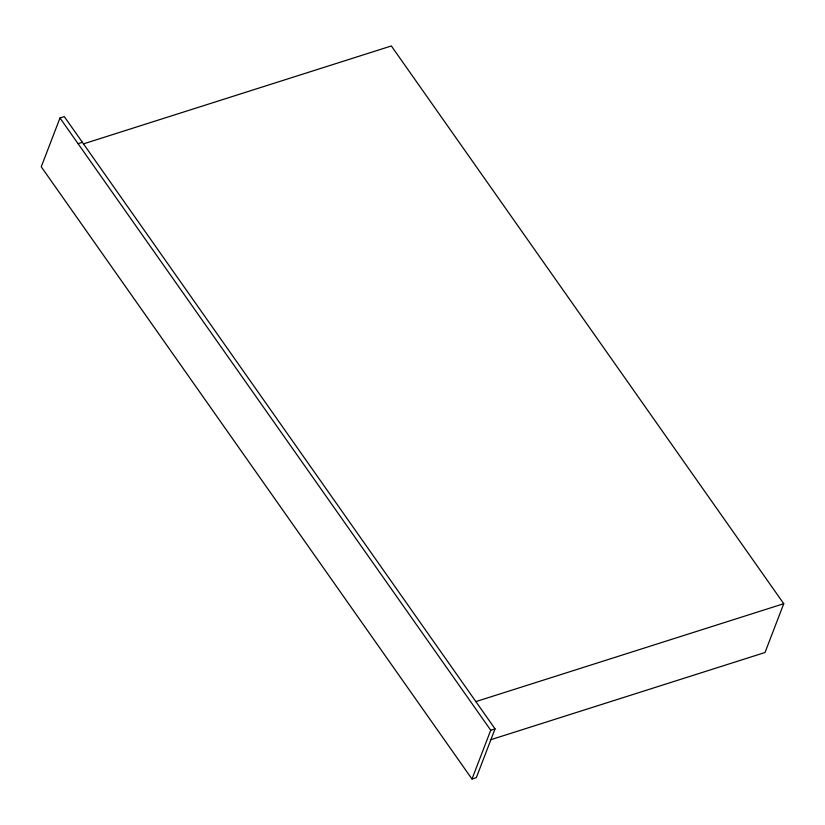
<?xml version="1.0" encoding="UTF-8"?>
<svg xmlns="http://www.w3.org/2000/svg" width="825" height="825" viewBox="0 0 825 825"><rect width="100%" height="100%" fill="white"/><g stroke="black" fill="none" stroke-linecap="round" stroke-linejoin="round"><path stroke-width="1.24" d="M59.988 117.985L41.25 166.794L471.993 779.037L476.314 777.666L495.052 728.857L64.298 116.614L59.988 117.985L490.731 730.228L471.993 779.037M83.48 143.87L391.349 45.963L783.75 603.704L765.012 652.513L490.256 739.881M78.066 143.684L82.376 142.312M475.87 701.601L783.75 603.704M490.731 730.228L495.052 728.857"/></g></svg>
